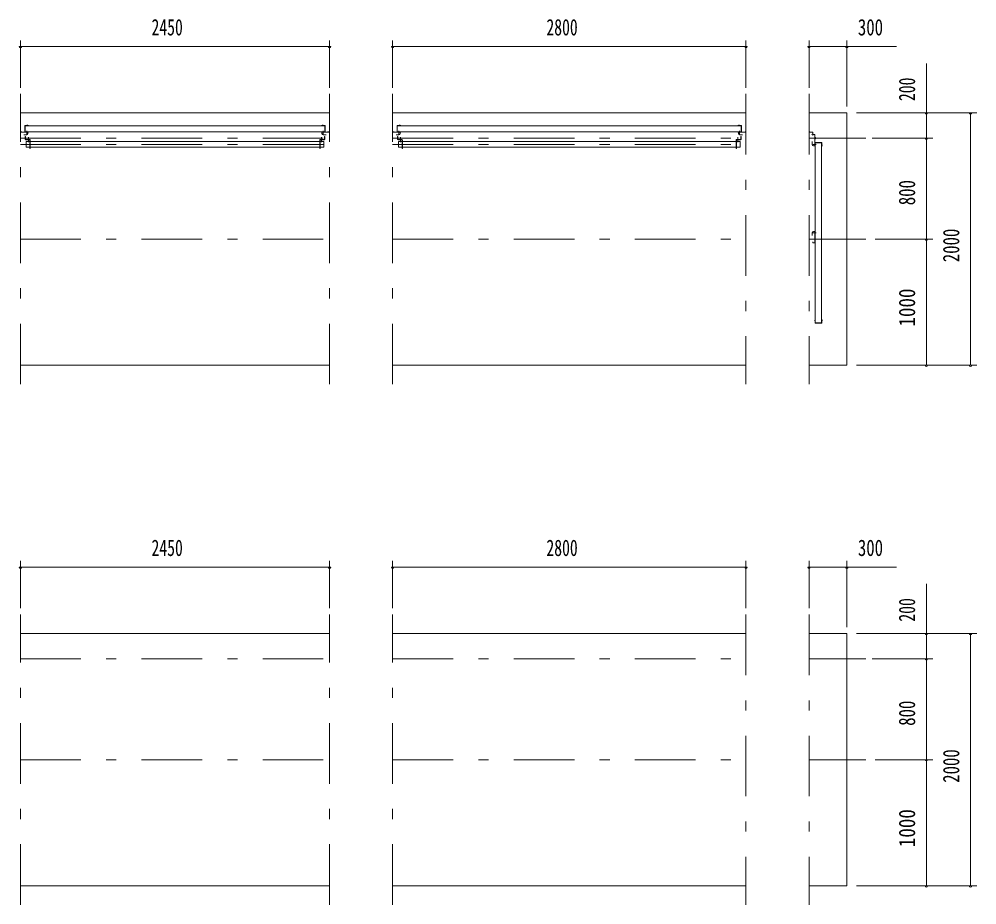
# Model space of a CAD drawing. Units: millimetres, scale not verified. Extents: x -23102 to 23102, y -10142 to 10142.
# Drawn here: x -14801 to -7211, y -7663 to -645 of the extents above; entities that cross this region are included whole.
import ezdxf
from ezdxf.enums import TextEntityAlignment as Align

# ---------------------------------------------------------------- set-up
doc = ezdxf.new("R2010")
doc.units = ezdxf.units.MM
doc.header["$LTSCALE"] = 40
doc.linetypes.add('USER3', pattern=[24, 12, -5, 2, -5])
for name, color, linetype, lineweight in [('0-2_1-0BOLD', 7, 'Continuous', 18), ('0-3_1-2CENTER', 3, 'USER3', 18), ('0-4_1-4THIN', 4, 'Continuous', 18), ('0-5_1-5DIM', 3, 'Continuous', 18)]:
    doc.layers.add(name, color=color, linetype=linetype, lineweight=lineweight)
doc.styles.add('ＭＳ ゴシック', font='')
doc.styles.get('ＭＳ ゴシック').set_extended_font_data('MS Gothic')

msp = doc.modelspace()

# ---------------------------------------------------------------- linework, layer by layer
at = {"layer": '0-2_1-0BOLD'}
for p, q in [((-14790.69, -1387.83), (-12340.69, -1387.83)), ((-11840.69, -1387.83), (-9040.69, -1387.83)), ((-8540.69, -1387.83), (-8240.69, -1387.83)), ((-8240.69, -1387.83), (-8240.69, -3387.83)), ((-14755.69, -1488.77), (-14755.69, -1538.57)), ((-14727.29, -1487.17), (-14754.09, -1487.17)), ((-14754.09, -1488.77), (-14727.29, -1488.77)), ((-14754.09, -1538.57), (-14754.09, -1488.77)), ((-14753.69, -1538.17), (-14753.69, -1489.17)), ((-12377.69, -1489.17), (-14753.69, -1489.17)), ((-14739.19, -1487.17), (-14739.09, -1486.05)), ((-14732.19, -1487.17), (-14732.29, -1486.05)), ((-14732.19, -1486.89), (-14732.19, -1487.17)), ((-14727.29, -1489.17), (-14727.29, -1488.77)), ((-14725.69, -1488.77), (-14725.69, -1489.17)), ((-12405.69, -1488.77), (-12405.69, -1489.17)), ((-12404.09, -1487.17), (-12377.29, -1487.17)), ((-12377.29, -1488.77), (-12404.09, -1488.77)), ((-12404.09, -1489.17), (-12404.09, -1488.77)), ((-12399.19, -1487.17), (-12399.09, -1486.05)), ((-12399.19, -1486.89), (-12399.19, -1487.17)), ((-12392.19, -1487.17), (-12392.29, -1486.05)), ((-12377.69, -1538.17), (-12377.69, -1489.17)), ((-12377.29, -1538.57), (-12377.29, -1488.77)), ((-12375.69, -1488.77), (-12375.69, -1538.57)), ((-11805.69, -1488.77), (-11805.69, -1538.57)), ((-11777.29, -1487.17), (-11804.09, -1487.17)), ((-11804.09, -1488.77), (-11777.29, -1488.77)), ((-11804.09, -1538.57), (-11804.09, -1488.77)), ((-11803.69, -1489.17), (-9077.69, -1489.17)), ((-11803.69, -1538.17), (-11803.69, -1489.17)), ((-11789.19, -1487.17), (-11789.09, -1486.05)), ((-11782.19, -1487.17), (-11782.29, -1486.05)), ((-11782.19, -1486.89), (-11782.19, -1487.17)), ((-11777.29, -1489.17), (-11777.29, -1488.77)), ((-11775.69, -1488.77), (-11775.69, -1489.17)), ((-9105.69, -1488.77), (-9105.69, -1489.17)), ((-9104.09, -1487.17), (-9077.29, -1487.17)), ((-9077.29, -1488.77), (-9104.09, -1488.77)), ((-9104.09, -1489.17), (-9104.09, -1488.77)), ((-9099.19, -1487.17), (-9099.09, -1486.05)), ((-9099.19, -1486.89), (-9099.19, -1487.17)), ((-9092.19, -1487.17), (-9092.29, -1486.05)), ((-9077.69, -1538.17), (-9077.69, -1489.17)), ((-9077.29, -1538.57), (-9077.29, -1488.77)), ((-9075.69, -1488.77), (-9075.69, -1538.57)), ((-14730.69, -1541.68), (-14790.69, -1541.68)), ((-14762.91, -1561.68), (-14740.69, -1561.68)), ((-14754.09, -1538.57), (-14727.29, -1538.57)), ((-14754.09, -1540.17), (-14727.29, -1540.17)), ((-12377.69, -1538.17), (-14753.69, -1538.17)), ((-14730.69, -1551.68), (-14730.69, -1541.68)), ((-14727.29, -1538.57), (-14727.29, -1538.17)), ((-14725.69, -1538.57), (-14725.69, -1538.17)), ((-12405.69, -1538.57), (-12405.69, -1538.17)), ((-12404.09, -1538.57), (-12404.09, -1538.17)), ((-12377.29, -1538.57), (-12404.09, -1538.57)), ((-12377.29, -1540.17), (-12404.09, -1540.17)), ((-12400.69, -1551.68), (-12400.69, -1541.68)), ((-12340.69, -1541.68), (-12400.69, -1541.68)), ((-12368.47, -1561.68), (-12390.69, -1561.68)), ((-11780.69, -1541.68), (-11840.69, -1541.68)), ((-11812.91, -1561.68), (-11790.69, -1561.68)), ((-11804.09, -1538.57), (-11777.29, -1538.57)), ((-11804.09, -1540.17), (-11777.29, -1540.17)), ((-11803.69, -1538.17), (-9077.69, -1538.17)), ((-11780.69, -1551.68), (-11780.69, -1541.68)), ((-11777.29, -1538.57), (-11777.29, -1538.17)), ((-11775.69, -1538.57), (-11775.69, -1538.17)), ((-9105.69, -1538.57), (-9105.69, -1538.17)), ((-9104.09, -1538.57), (-9104.09, -1538.17)), ((-9077.29, -1538.57), (-9104.09, -1538.57)), ((-9077.29, -1540.17), (-9104.09, -1540.17)), ((-9100.69, -1551.68), (-9100.69, -1541.68)), ((-9040.69, -1541.68), (-9100.69, -1541.68)), ((-9068.47, -1561.68), (-9090.69, -1561.68)), ((-8510.69, -1541.68), (-8540.69, -1541.68)), ((-8510.69, -1552.66), (-8510.69, -1541.68)), ((-8505.52, -1557.83), (-8494.54, -1557.83)), ((-8494.54, -1557.83), (-8494.54, -1647.83)), ((-14717.74, -1597.83), (-14747.34, -1597.83)), ((-14747.34, -1601.03), (-14717.74, -1601.03)), ((-14712.54, -1615.63), (-12418.84, -1615.63)), ((-12418.84, -1658.33), (-14712.54, -1658.33)), ((-12413.64, -1597.83), (-12384.04, -1597.83)), ((-12384.04, -1601.03), (-12413.64, -1601.03)), ((-11767.74, -1597.83), (-11797.34, -1597.83)), ((-11797.34, -1601.03), (-11767.74, -1601.03)), ((-11762.54, -1615.63), (-9118.84, -1615.63)), ((-9118.84, -1658.33), (-11762.54, -1658.33)), ((-9113.64, -1597.83), (-9084.04, -1597.83)), ((-9084.04, -1601.03), (-9113.64, -1601.03)), ((-8514.54, -1615.61), (-8514.54, -1637.83)), ((-8504.54, -1647.83), (-8494.54, -1647.83)), ((-8493.04, -1624.43), (-8493.04, -1651.23)), ((-8441.64, -1622.83), (-8491.44, -1622.83)), ((-8491.44, -1624.43), (-8441.64, -1624.43)), ((-8491.44, -1624.43), (-8491.44, -1651.23)), ((-8491.44, -1651.23), (-8491.04, -1651.23)), ((-8491.44, -1652.83), (-8491.04, -1652.83)), ((-8442.04, -3050.83), (-8442.04, -1624.83)), ((-8442.04, -1651.23), (-8441.64, -1651.23)), ((-8441.64, -1652.83), (-8442.04, -1652.83)), ((-8441.64, -1624.43), (-8441.64, -1651.23)), ((-8440.04, -1651.23), (-8440.04, -1624.43)), ((-8440.04, -1639.33), (-8438.92, -1639.43)), ((-8440.04, -1646.33), (-8438.92, -1646.23)), ((-8439.75, -1646.33), (-8440.04, -1646.33)), ((-8514.54, -2337.83), (-8514.54, -2360.05)), ((-8504.54, -2327.83), (-8494.54, -2327.83)), ((-8494.54, -2417.83), (-8494.54, -2327.83)), ((-8505.52, -2417.83), (-8494.54, -2417.83)), ((-8493.04, -3029.33), (-8494.16, -3029.43)), ((-8493.04, -3051.23), (-8493.04, -3024.43)), ((-8491.44, -3022.83), (-8491.04, -3022.83)), ((-8491.44, -3051.23), (-8491.44, -3024.43)), ((-8491.44, -3024.43), (-8491.04, -3024.43)), ((-8441.64, -3022.83), (-8442.04, -3022.83)), ((-8442.04, -3024.43), (-8441.64, -3024.43)), ((-8441.64, -3051.23), (-8441.64, -3024.43)), ((-8440.04, -3024.43), (-8440.04, -3051.23)), ((-8440.04, -3029.33), (-8438.92, -3029.43)), ((-8493.04, -3036.33), (-8494.16, -3036.23)), ((-8493.32, -3036.33), (-8493.04, -3036.33)), ((-8491.44, -3051.23), (-8441.64, -3051.23)), ((-8441.64, -3052.83), (-8491.44, -3052.83)), ((-8491.04, -3050.83), (-8442.04, -3050.83)), ((-8440.04, -3036.33), (-8438.92, -3036.23)), ((-8439.75, -3036.33), (-8440.04, -3036.33)), ((-12340.69, -3387.83), (-14790.69, -3387.83)), ((-9040.69, -3387.83), (-11840.69, -3387.83)), ((-8240.69, -3387.83), (-8540.69, -3387.83)), ((-14790.69, -5512.83), (-12340.69, -5512.83)), ((-11840.69, -5512.83), (-9040.69, -5512.83)), ((-8540.69, -5512.83), (-8240.69, -5512.83)), ((-8240.69, -5512.83), (-8240.69, -7512.82)), ((-12340.69, -7512.82), (-14790.69, -7512.82)), ((-9040.69, -7512.82), (-11840.69, -7512.82)), ((-8240.69, -7512.82), (-8540.69, -7512.82))]:
    msp.add_line(p, q, dxfattribs=at)
for points in [[(-14749.34, -1595.83), (-14749.34, -1575.83), (-14752.54, -1575.83), (-14752.54, -1595.83)], [(-12382.04, -1595.83), (-12382.04, -1575.83), (-12378.84, -1575.83), (-12378.84, -1595.83)], [(-11799.34, -1595.83), (-11799.34, -1575.83), (-11802.54, -1575.83), (-11802.54, -1595.83)], [(-9082.04, -1595.83), (-9082.04, -1575.83), (-9078.84, -1575.83), (-9078.84, -1595.83)], [(-14715.74, -1658.33), (-14744.59, -1658.33), (-14744.59, -1615.63), (-14715.74, -1615.63)], [(-14715.74, -1603.03), (-14715.74, -1668.83), (-14712.54, -1668.83), (-14712.54, -1603.03)], [(-12415.64, -1603.03), (-12415.64, -1668.83), (-12418.84, -1668.83), (-12418.84, -1603.03)], [(-12415.64, -1615.63), (-12386.79, -1615.63), (-12386.79, -1658.33), (-12415.64, -1658.33)], [(-11765.74, -1658.33), (-11794.59, -1658.33), (-11794.59, -1615.63), (-11765.74, -1615.63)], [(-11765.74, -1603.03), (-11765.74, -1668.83), (-11762.54, -1668.83), (-11762.54, -1603.03)], [(-9115.64, -1603.03), (-9115.64, -1668.83), (-9118.84, -1668.83), (-9118.84, -1603.03)], [(-9115.64, -1615.63), (-9086.79, -1615.63), (-9086.79, -1658.33), (-9115.64, -1658.33)], [(-8491.04, -3050.83), (-8491.04, -1624.83), (-8442.04, -1624.83)]]:
    msp.add_lwpolyline(points, dxfattribs=at)
for centre, radius, start, end in [((-14754.09, -1488.77), 1.6, 90, 180), ((-14737.8, -1486.17), 1.3, 105.88085, 175), ((-14735.69, -1493.57), 9, 74.11915, 105.88085), ((-14733.58, -1486.17), 1.3, 5, 74.11915), ((-14727.29, -1488.77), 1.6, 0, 90), ((-12404.09, -1488.77), 1.6, 90, 180), ((-12397.8, -1486.17), 1.3, 105.88085, 175), ((-12395.69, -1493.57), 9, 74.11915, 105.88085), ((-12393.58, -1486.17), 1.3, 5, 74.11915), ((-12377.29, -1488.77), 1.6, 0, 90), ((-11804.09, -1488.77), 1.6, 90, 180), ((-11787.8, -1486.17), 1.3, 105.88085, 175), ((-11785.69, -1493.57), 9, 74.11915, 105.88085), ((-11783.58, -1486.17), 1.3, 5, 74.11915), ((-11777.29, -1488.77), 1.6, 0, 90), ((-9104.09, -1488.77), 1.6, 90, 180), ((-9097.8, -1486.17), 1.3, 105.88085, 175), ((-9095.69, -1493.57), 9, 74.11915, 105.88085), ((-9093.58, -1486.17), 1.3, 5, 74.11915), ((-9077.29, -1488.77), 1.6, 0, 90), ((-14754.09, -1538.57), 1.6, 180, 270), ((-14740.69, -1551.68), 10, 270, 0), ((-14727.29, -1538.57), 1.6, 270, 0), ((-12404.09, -1538.57), 1.6, 180, 270), ((-12390.69, -1551.68), 10, 180, 270), ((-12377.29, -1538.57), 1.6, 270, 0), ((-11804.09, -1538.57), 1.6, 180, 270), ((-11790.69, -1551.68), 10, 270, 0), ((-11777.29, -1538.57), 1.6, 270, 0), ((-9104.09, -1538.57), 1.6, 180, 270), ((-9090.69, -1551.68), 10, 180, 270), ((-9077.29, -1538.57), 1.6, 270, 0), ((-8515.69, -1552.66), 5, 234.59346, 0), ((-8505.52, -1562.83), 5, 90, 215.40654), ((-14747.34, -1595.83), 5.2, 180, 270), ((-14747.34, -1595.83), 2, 180, 270), ((-14717.74, -1603.03), 5.2, 0, 90), ((-14717.74, -1603.03), 2, 0, 90), ((-12413.64, -1603.03), 5.2, 90, 180), ((-12413.64, -1603.03), 2, 90, 180), ((-12384.04, -1595.83), 2, 270, 0), ((-12384.04, -1595.83), 5.2, 270, 0), ((-11797.34, -1595.83), 5.2, 180, 270), ((-11797.34, -1595.83), 2, 180, 270), ((-11767.74, -1603.03), 5.2, 0, 90), ((-11767.74, -1603.03), 2, 0, 90), ((-9113.64, -1603.03), 5.2, 90, 180), ((-9113.64, -1603.03), 2, 90, 180), ((-9084.04, -1595.83), 2, 270, 0), ((-9084.04, -1595.83), 5.2, 270, 0), ((-8504.54, -1637.83), 10, 180, 270), ((-8491.44, -1624.43), 1.6, 90, 180), ((-8491.44, -1651.23), 1.6, 180, 270), ((-8441.64, -1624.43), 1.6, 0, 90), ((-8441.64, -1651.23), 1.6, 270, 0), ((-8439.03, -1640.72), 1.3, 15.88085, 85), ((-8439.03, -1644.94), 1.3, 275, 344.11915), ((-8446.44, -1642.83), 9, 344.11915, 15.88085), ((-8504.54, -2337.83), 10, 90, 180), ((-8504.54, -2337.83), 10, 90, 180), ((-8505.52, -2412.83), 5, 144.59346, 270), ((-8486.64, -3032.83), 9, 164.11915, 195.88085), ((-8494.04, -3030.72), 1.3, 95, 164.11915), ((-8494.04, -3034.94), 1.3, 195.88085, 265), ((-8491.44, -3024.43), 1.6, 90, 180), ((-8441.64, -3024.43), 1.6, 0, 90), ((-8439.03, -3030.72), 1.3, 15.88085, 85), ((-8439.03, -3034.94), 1.3, 275, 344.11915), ((-8446.44, -3032.83), 9, 344.11915, 15.88085), ((-8491.44, -3051.23), 1.6, 180, 270), ((-8441.64, -3051.23), 1.6, 270, 0)]:
    msp.add_arc(centre, radius, start, end, dxfattribs=at)
at = {"layer": '0-3_1-2CENTER'}
for p, q in [((-14790.69, -3537.83), (-14790.69, -1237.83)), ((-12340.69, -3537.83), (-12340.69, -1237.83)), ((-11840.69, -3537.83), (-11840.69, -1237.83)), ((-9040.69, -1237.83), (-9040.69, -3537.83)), ((-8540.69, -1237.83), (-8540.69, -3537.83)), ((-14735.69, -1491.77), (-14735.69, -1484.17)), ((-12395.69, -1491.77), (-12395.69, -1484.17)), ((-11785.69, -1491.77), (-11785.69, -1484.17)), ((-9095.69, -1491.77), (-9095.69, -1484.17)), ((-14778.49, -1537.5), (-14790.69, -1537.5)), ((-14790.69, -1587.83), (-12340.69, -1587.83)), ((-14740.69, -1529.97), (-14740.69, -1554.97)), ((-14735.69, -1543.17), (-14735.69, -1535.57)), ((-14727.54, -1578.83), (-14727.54, -1620.63)), ((-12403.84, -1578.83), (-12403.84, -1620.63)), ((-12395.69, -1543.17), (-12395.69, -1535.57)), ((-12390.69, -1529.97), (-12390.69, -1554.97)), ((-12340.69, -1537.5), (-12355.89, -1537.5)), ((-11828.49, -1537.5), (-11840.69, -1537.5)), ((-11840.69, -1587.83), (-9040.69, -1587.83)), ((-11790.69, -1529.97), (-11790.69, -1554.97)), ((-11785.69, -1543.17), (-11785.69, -1535.57)), ((-11777.54, -1578.83), (-11777.54, -1620.63)), ((-9103.84, -1578.83), (-9103.84, -1620.63)), ((-9095.69, -1543.17), (-9095.69, -1535.57)), ((-9090.69, -1529.97), (-9090.69, -1554.97)), ((-8540.69, -1587.83), (-8090.69, -1587.83)), ((-14790.69, -1636.98), (-12340.69, -1636.98)), ((-11840.69, -1636.98), (-9040.69, -1636.98)), ((-8482.84, -1637.83), (-8507.84, -1637.83)), ((-8496.04, -1642.83), (-8488.44, -1642.83)), ((-8444.64, -1642.83), (-8437.04, -1642.83)), ((-8484.34, -2337.83), (-8509.34, -2337.83)), ((-14790.69, -2387.83), (-12340.69, -2387.83)), ((-11840.69, -2387.83), (-9040.69, -2387.83)), ((-8540.69, -2387.83), (-8090.69, -2387.83)), ((-8496.04, -3032.83), (-8488.44, -3032.83)), ((-8444.64, -3032.83), (-8437.04, -3032.83)), ((-14790.69, -7662.82), (-14790.69, -5362.83)), ((-12340.69, -7662.82), (-12340.69, -5362.83)), ((-11840.69, -7662.82), (-11840.69, -5362.83)), ((-9040.69, -5362.83), (-9040.69, -7662.82)), ((-8540.69, -5362.83), (-8540.69, -7662.82)), ((-14790.69, -5712.82), (-12340.69, -5712.82)), ((-11840.69, -5712.82), (-9040.69, -5712.82)), ((-8540.69, -5712.82), (-8090.69, -5712.82)), ((-14790.69, -6512.82), (-12340.69, -6512.82)), ((-11840.69, -6512.82), (-9040.69, -6512.82)), ((-8540.69, -6512.82), (-8090.69, -6512.82))]:
    msp.add_line(p, q, dxfattribs=at)
at = {"layer": '0-4_1-4THIN'}
for p, q in [((-9048.19, -1540.48), (-9048.19, -1541.68)), ((-9040.69, -1540.48), (-9048.19, -1540.48)), ((-9040.69, -1541.68), (-9048.19, -1541.68)), ((-9045.59, -1536.48), (-9040.69, -1536.48)), ((-8540.69, -1536.48), (-8535.79, -1536.48)), ((-8533.19, -1540.48), (-8540.69, -1540.48)), ((-8533.19, -1541.68), (-8540.69, -1541.68)), ((-8537.8, -1536.98), (-8537.8, -1540.48)), ((-8535.79, -1536.48), (-8534.92, -1536.98)), ((-8534.92, -1536.98), (-8534.92, -1540.48)), ((-8533.19, -1541.68), (-8533.19, -1540.48)), ((-8494.54, -1580.33), (-8494.54, -1595.33)), ((-8489.84, -1582.05), (-8493.34, -1582.05)), ((-8489.84, -1584.94), (-8493.34, -1584.94)), ((-8489.84, -1590.71), (-8493.34, -1590.71)), ((-8489.34, -1582.93), (-8489.84, -1582.05)), ((-8489.34, -1592.73), (-8489.34, -1582.93)), ((-8491.04, -2382.05), (-8493.34, -2382.05)), ((-8491.04, -2384.94), (-8493.34, -2384.94)), ((-8491.04, -2390.72), (-8493.34, -2390.72)), ((-8491.04, -2393.6), (-8493.34, -2393.6))]:
    msp.add_line(p, q, dxfattribs=at)
for points in [[(-9045.59, -1536.48), (-9046.46, -1536.98), (-9046.46, -1540.48)], [(-8494.54, -1580.33), (-8493.34, -1580.33), (-8493.34, -1595.33), (-8494.54, -1595.33)], [(-8489.34, -1592.73), (-8489.84, -1593.6), (-8493.34, -1593.6)], [(-8494.54, -2395.33), (-8493.34, -2395.33), (-8493.34, -2380.33), (-8494.54, -2380.33)]]:
    msp.add_lwpolyline(points, dxfattribs=at)
for centre, radius, start, end in [((-8540.69, -1544.99), 8.51, 70.17088, 90.00236), ((-8536.36, -1538.79), 2.32, 90, 128.54623), ((-8491.66, -1583.5), 2.32, 321.45377, 360), ((-8491.66, -1592.16), 2.32, 0, 38.53143), ((-8497.85, -1587.83), 8.51, 340.16867, 19.82912)]:
    msp.add_arc(centre, radius, start, end, dxfattribs=at)
at = {"layer": '0-5_1-5DIM'}
for p, q in [((-14790.69, -812.83), (-14790.69, -1187.83)), ((-12340.69, -812.83), (-12340.69, -1187.83)), ((-11840.69, -812.83), (-11840.69, -1187.83)), ((-9040.69, -812.83), (-9040.69, -1187.83)), ((-8540.69, -812.83), (-8540.69, -1187.83)), ((-8240.69, -812.83), (-8240.69, -1337.83)), ((-14780.69, -862.83), (-14800.69, -862.83)), ((-12340.69, -862.83), (-14790.69, -862.83)), ((-12330.69, -862.83), (-12350.69, -862.83)), ((-11830.69, -862.83), (-11850.69, -862.83)), ((-9040.69, -862.83), (-11840.69, -862.83)), ((-9030.69, -862.83), (-9050.69, -862.83)), ((-8530.69, -862.83), (-8550.69, -862.83)), ((-8240.69, -862.83), (-8540.69, -862.83)), ((-8230.69, -862.83), (-8250.69, -862.83)), ((-8240.69, -862.83), (-7848.19, -862.83)), ((-7610.69, -3387.83), (-7610.69, -995.33)), ((-8165.69, -1387.83), (-7210.69, -1387.83)), ((-7600.69, -1387.83), (-7620.69, -1387.83)), ((-7610.69, -1587.83), (-7610.69, -1387.83)), ((-7250.69, -1387.83), (-7270.69, -1387.83)), ((-7260.69, -1387.83), (-7260.69, -3387.83)), ((-7260.69, -1387.83), (-7260.69, -3387.83)), ((-7560.69, -1587.83), (-8040.69, -1587.83)), ((-7600.69, -1587.83), (-7620.69, -1587.83)), ((-7610.69, -2387.83), (-7610.69, -1587.83)), ((-8015.69, -2387.83), (-7560.69, -2387.83)), ((-7600.69, -2387.83), (-7620.69, -2387.83)), ((-7610.69, -3387.83), (-7610.69, -2387.83)), ((-7210.69, -3387.83), (-8165.69, -3387.83)), ((-7600.69, -3387.83), (-7620.69, -3387.83)), ((-7250.69, -3387.83), (-7270.69, -3387.83)), ((-14780.69, -4987.83), (-14800.69, -4987.83)), ((-14790.69, -4937.83), (-14790.69, -5312.83)), ((-12340.69, -4987.83), (-14790.69, -4987.83)), ((-12330.69, -4987.83), (-12350.69, -4987.83)), ((-12340.69, -4937.83), (-12340.69, -5312.83)), ((-11830.69, -4987.83), (-11850.69, -4987.83)), ((-11840.69, -4937.83), (-11840.69, -5312.83)), ((-9040.69, -4987.83), (-11840.69, -4987.83)), ((-9030.69, -4987.83), (-9050.69, -4987.83)), ((-9040.69, -4937.83), (-9040.69, -5312.83)), ((-8530.69, -4987.83), (-8550.69, -4987.83)), ((-8540.69, -4937.83), (-8540.69, -5312.83)), ((-8240.69, -4987.83), (-8540.69, -4987.83)), ((-8230.69, -4987.83), (-8250.69, -4987.83)), ((-8240.69, -4937.83), (-8240.69, -5462.83)), ((-8240.69, -4987.83), (-7848.19, -4987.83)), ((-7610.69, -7512.83), (-7610.69, -5120.32)), ((-8165.69, -5512.82), (-7210.69, -5512.82)), ((-7600.69, -5512.82), (-7620.69, -5512.82)), ((-7610.69, -5712.82), (-7610.69, -5512.82)), ((-7250.69, -5512.82), (-7270.69, -5512.82)), ((-7260.69, -5512.82), (-7260.69, -7512.83)), ((-7260.69, -5512.82), (-7260.69, -7512.83)), ((-7560.69, -5712.82), (-8040.69, -5712.82)), ((-7600.69, -5712.82), (-7620.69, -5712.82)), ((-7610.69, -6512.82), (-7610.69, -5712.82)), ((-8015.69, -6512.82), (-7560.69, -6512.82)), ((-7600.69, -6512.82), (-7620.69, -6512.82)), ((-7610.69, -7512.83), (-7610.69, -6512.82)), ((-7210.69, -7512.83), (-8165.69, -7512.83)), ((-7600.69, -7512.83), (-7620.69, -7512.83)), ((-7250.69, -7512.83), (-7270.69, -7512.83))]:
    msp.add_line(p, q, dxfattribs=at)
for centre in [(-14790.69, -862.83), (-12340.69, -862.83), (-11840.69, -862.83), (-9040.69, -862.83), (-8540.69, -862.83), (-8240.69, -862.83), (-7610.69, -1387.83), (-7260.69, -1387.83), (-7610.69, -1587.83), (-7610.69, -2387.83), (-7610.69, -3387.83), (-7260.69, -3387.83), (-14790.69, -4987.83), (-12340.69, -4987.83), (-11840.69, -4987.83), (-9040.69, -4987.83), (-8540.69, -4987.83), (-8240.69, -4987.83), (-7610.69, -5512.82), (-7260.69, -5512.82), (-7610.69, -5712.82), (-7610.69, -6512.82), (-7610.69, -7512.83), (-7260.69, -7512.83)]:
    msp.add_arc(centre, 10, 180, 0, dxfattribs=at)

# ---------------------------------------------------------------- texts
at = {"layer": '0-5_1-5DIM', "color": 7, "style": 'ＭＳ ゴシック'}
for s, width, p in [('2450', 0.7, (-13751.7, -812.83)), ('2800', 0.7, (-10621.96, -812.83)), ('300', 0.75, (-8153.54, -812.83)), ('2450', 0.7, (-13751.7, -4937.83)), ('2800', 0.7, (-10621.96, -4937.83)), ('300', 0.75, (-8153.54, -4937.83))]:
    msp.add_text(s, height=130.2, dxfattribs=dict(at, width=width)).set_placement(p, align=Align.BOTTOM_LEFT)
for s, width, p in [('200', 0.7, (-7660.69, -1293.84)), ('800', 0.75, (-7660.69, -2119.24)), ('2000', 0.75, (-7310.69, -2570.86)), ('1000', 0.85, (-7660.69, -3080.63)), ('200', 0.7, (-7660.69, -5418.83)), ('800', 0.75, (-7660.69, -6244.23)), ('2000', 0.75, (-7310.69, -6695.86)), ('1000', 0.85, (-7660.69, -7205.63))]:
    msp.add_text(s, height=130.2, rotation=90, dxfattribs=dict(at, width=width)).set_placement(p, align=Align.BOTTOM_LEFT)

doc.saveas('drawing.dxf')
